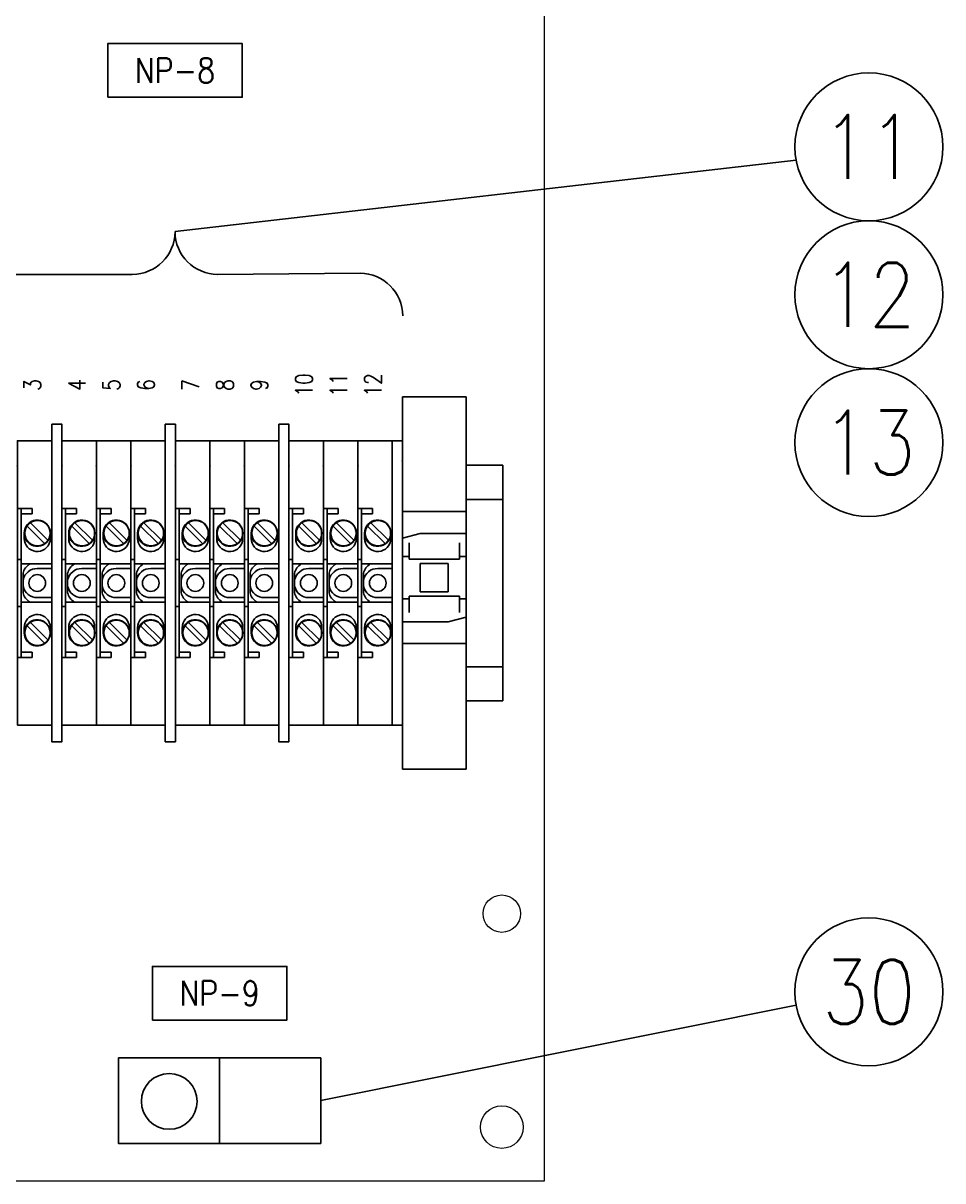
# Model space of a CAD drawing. Header units: inches. Extents: x -1 to 303, y -2 to 61.
# Drawn here: x 47.73 to 53.12, y 27.38 to 34.16 of the extents above; entities that cross this region are included whole.
import ezdxf
from ezdxf.enums import TextEntityAlignment as Align

# ---------------------------------------------------------------- set-up
doc = ezdxf.new("R2010")
doc.units = ezdxf.units.IN
doc.header["$LTSCALE"] = 0.75
doc.header["$MEASUREMENT"] = 0
doc.linetypes.add('DOT', pattern=[0.25, 0, -0.25])
for name, color, linetype in [('1', 7, 'Continuous'), ('BOM_LAYER', 151, 'Continuous'), ('BOM_LAYER @ 4', 151, 'Continuous'), ('PANEL', 150, 'Continuous'), ('PITEM', 20, 'Continuous'), ('WIRENO', 71, 'Continuous')]:
    doc.layers.add(name, color=color, linetype=linetype)
doc.layers.add('TERM_24VDC', color=5, linetype='Continuous', lineweight=5)
doc.styles.add('Note', font='romans.shx', dxfattribs={"width": 0.75})
doc.styles.add('ROMANS', font='romans.shx', dxfattribs={"width": 0.85})
doc.styles.add('WD', font='romans.shx')

# ---------------------------------------------------------------- blocks, each defined once
blk = doc.blocks.new('UK END_STOP')
at = {"layer": '1', "color": 7}
for p, q in [((0, 1.0909), (0.3728, 1.0909)), ((0, -1.0909), (0, 1.0909)), ((0.3728, 1.0909), (0.3728, -1.0909)), ((0.3728, 0.4179), (0, 0.4179)), ((0.104, 0.2904), (0, 0.2631)), ((0.3728, 0.2904), (0.104, 0.2904)), ((0.0392, 0.1389), (0.0392, 0.2354)), ((0.3335, 0.2354), (0.3335, 0.1389)), ((0.0392, 0.155), (0, 0.155)), ((0.0392, 0.1389), (0.3335, 0.1389)), ((0.3335, 0.155), (0.3728, 0.155)), ((0.104, 0.1138), (0.2688, 0.1138)), ((0.104, -0.051), (0.104, 0.1138)), ((0.2688, 0.1138), (0.2688, -0.051)), ((0.2688, -0.051), (0.104, -0.051)), ((0.0392, -0.0922), (0, -0.0922)), ((0.3335, -0.0761), (0.0392, -0.0761)), ((0.0392, -0.1726), (0.0392, -0.0761)), ((0.3335, -0.0761), (0.3335, -0.1726)), ((0.3335, -0.0922), (0.3728, -0.0922)), ((0.3728, -0.2003), (0.2688, -0.2276)), ((0.2688, -0.2276), (0, -0.2276)), ((0.3728, -0.3551), (0, -0.3551)), ((0.3728, -1.0909), (0, -1.0909))]:
    blk.add_line(p, q, dxfattribs=at)
at = {"layer": '1', "color": 7, "linetype": 'DOT'}
blk.add_point((0, 0.7142), dxfattribs=at)
blk = doc.blocks.new('UK 3 N')
at = {"layer": '1', "color": 7}
for p, q in [((0, 0.436), (0.0862, 0.436)), ((0.0216, -0.436), (0.0216, 0.436)), ((0.0862, 0.436), (0.0862, 0.4046)), ((0.0862, 0.4046), (0.0216, 0.4046)), ((0.0765, 0.3528), (0.1788, 0.2506)), ((0.0397, 0.2616), (0.0397, 0.292)), ((0.1594, 0.2312), (0.0571, 0.3334)), ((0.1915, 0.2443), (0.1915, 0.3092)), ((0.0216, 0.1372), (0, 0.1372)), ((0.2018, 0.1117), (0.0216, 0.1117)), ((0.1166, 0.0852), (0.2018, 0.0852)), ((0.0333, 0.0573), (0.0333, -0.0573)), ((0.0216, -0.1117), (0.2018, -0.1117)), ((0.2018, -0.0852), (0.1166, -0.0852)), ((0, -0.1372), (0.0216, -0.1372)), ((0.0397, -0.292), (0.0397, -0.2616)), ((0.1594, -0.3528), (0.0571, -0.2506)), ((0.0765, -0.2312), (0.1788, -0.3334)), ((0.1915, -0.3092), (0.1915, -0.2443)), ((0.0216, -0.4046), (0.0862, -0.4046)), ((0.0862, -0.4046), (0.0862, -0.436)), ((0, -0.436), (0.0862, -0.436))]:
    blk.add_line(p, q, dxfattribs=at)
blk.add_lwpolyline([(0, -0.8328), (0, 0.8328), (0.2018, 0.8328), (0.2018, -0.8328)], close=True, dxfattribs=at)
for centre, radius in [((0.118, 0.292), 0.0745), ((0.1166, 0), 0.049), ((0.118, -0.292), 0.0745)]:
    blk.add_circle(centre, radius, dxfattribs=at)
for centre, radius, start, end in [((0.1166, 0.292), 0.0769, 12.96117, 347.03883), ((0.1166, 0.2616), 0.0769, 180, 347.03883), ((0.1156, 0.0392), 0.0843, 120.63115, 167.6192), ((0.1166, 0), 0.0852, 90, 167.69084), ((0.1166, 0), 0.0852, 192.30916, 270), ((0.1156, -0.0392), 0.0843, 192.3808, 239.36885), ((0.1166, -0.2616), 0.0769, 12.96117, 180), ((0.1166, -0.292), 0.0769, 12.96117, 347.03883)]:
    blk.add_arc(centre, radius, start, end, dxfattribs=at)
at = {"layer": '1', "color": 7, "linetype": 'DOT'}
blk.add_point((0, 0.6858), dxfattribs=at)
blk = doc.blocks.new('WD_WNH')
at = {"linetype": 'Continuous', "style": 'WD', "width": 0.8}
blk.add_attdef('WIRENO', text='', height=0.1, dxfattribs=at).set_placement((0, 0.0625), align=Align.CENTER)
at = {"style": 'WD', "flags": 1}
for tag, p in [('W01USER', (0, 0.0781)), ('W02USER', (0, 0.0703)), ('W03USER', (0, 0.0625)), ('W04USER', (0, 0.0547)), ('W05USER', (0, 0.0469)), ('W06USER', (0, 0.0391)), ('W07USER', (0, 0.0312)), ('W08USER', (0, 0.0234)), ('W09USER', (0, 0.0156)), ('W10USER', (0, 0.0078))]:
    blk.add_attdef(tag, text='', height=0.005, dxfattribs=at).set_placement(p, align=Align.CENTER)
blk = doc.blocks.new('ADHESIVENAMEPLATE')
blk.add_lwpolyline([(40.8039, 6.2642), (40.0165, 6.2642), (40.0165, 6.5791), (40.8039, 6.5791)], close=True)
at = {"layer": 'PITEM', "style": 'ROMANS', "width": 0.85}
blk.add_attdef('NP_NO', text='', height=0.145, dxfattribs=at).set_placement((40.4102, 6.4216), align=Align.MIDDLE)
blk = doc.blocks.new('Anno_Circle')
at = {"color": 0, "linetype": 'ByBlock', "lineweight": -2}
blk.add_circle((0, 0), 1.155, dxfattribs=at)
at = {"color": 0, "linetype": 'ByBlock', "lineweight": -2, "style": 'Note', "width": 0.85}
blk.add_attdef('ID', text='', height=1, dxfattribs=at).set_placement((0, 0), align=Align.MIDDLE)

msp = doc.modelspace()

# ---------------------------------------------------------------- linework, layer by layer
for p, q in [((50.5433597, 31.5716218), (50.3272301, 31.5716218)), ((50.5433597, 31.5716218), (50.5433597, 30.1916218)), ((50.5433597, 31.3716218), (50.3272301, 31.3716218)), ((50.5433597, 30.3916218), (50.3272301, 30.3916218)), ((50.5433597, 30.1916218), (50.3272301, 30.1916218))]:
    msp.add_line(p, q)
for points in [[(49.4764214, 27.599368), (48.2914487, 27.599368), (48.2914487, 28.1002237), (49.4764214, 28.1002237)], [(48.8839351, 27.599368), (48.2914487, 27.599368), (48.2914487, 28.1002237), (48.8839351, 28.1002237)]]:
    msp.add_lwpolyline(points, close=True)
msp.add_circle((48.5887536, 27.8455515), 0.1632592)
at = {"layer": '1', "color": 7}
for points in [[(47.9010973, 31.8116218), (47.9010973, 29.9516218), (47.9603131, 29.9516218), (47.9603131, 31.8116218)], [(48.5658081, 31.8116218), (48.5658081, 29.9516218), (48.6250239, 29.9516218), (48.6250239, 31.8116218)], [(49.2305188, 31.8116218), (49.2305188, 29.9516218), (49.2897347, 29.9516218), (49.2897347, 31.8116218)], [(49.8952296, 31.7144223), (49.8952296, 30.0488213), (49.9544454, 30.0488213), (49.9544454, 31.7144223)]]:
    msp.add_lwpolyline(points, close=True, dxfattribs=at)
at = {"layer": 'BOM_LAYER'}
for p, q in [((48.6225759, 32.9395717), (52.260325, 33.359085)), ((47.5452153, 32.6895717), (48.3725759, 32.6895717)), ((49.7063248, 32.695727), (48.8722634, 32.6895717)), ((49.4764214, 27.8497959), (52.260325, 28.4095881))]:
    msp.add_line(p, q, dxfattribs=at)
for centre, start, end in [((48.3725759, 32.9395717), 270, 0), ((48.8725759, 32.9395717), 180, 270), ((49.7063248, 32.445727), 0, 90)]:
    msp.add_arc(centre, 0.25, start, end, dxfattribs=at)
at = {"layer": 'PANEL', "linetype": 'Continuous', "lineweight": 15}
for p, q in [((50.7866325, 27.3799982), (50.7866325, 38.2599982)), ((38.0366325, 27.3799982), (50.7866325, 27.3799982))]:
    msp.add_line(p, q, dxfattribs=at)
for centre, radius in [((50.5366325, 28.9449982), 0.1095), ((50.5366325, 27.6949982), 0.125)]:
    msp.add_circle(centre, radius, dxfattribs=at)

# ---------------------------------------------------------------- block references
ref = msp.add_blockref('ADHESIVENAMEPLATE', (89.0327943, 27.4625265), dxfattribs=dict(xscale=-1))
ref.add_attrib('NP_NO', 'NP-8', dxfattribs={"layer": 'PITEM', "height": 0.14499627, "style": 'ROMANS', "width": 0.85}).set_placement((48.6225759, 33.8841755), align=Align.MIDDLE)
msp.add_blockref('UK END_STOP', (49.9544454, 30.8816218))
ref = msp.add_blockref('ADHESIVENAMEPLATE', (89.2941535, 22.0572087), dxfattribs=dict(xscale=-1))
ref.add_attrib('NP_NO', 'NP-9', dxfattribs={"layer": 'PITEM', "height": 0.14499627, "style": 'ROMANS', "width": 0.85}).set_placement((48.8839351, 28.4788577), align=Align.MIDDLE)
at = {"layer": 'BOM_LAYER @ 4', "xscale": 0.375, "yscale": 0.375, "zscale": 0.375}
for p, values in [((52.6865063, 33.4362691), {'ID': '11'}), ((52.6865063, 32.5700408), {'ID': '12'}), ((52.6865063, 31.7038125), {'ID': '13'}), ((52.6865063, 28.4867723), {'ID': '30'})]:
    msp.add_blockref('Anno_Circle', p, dxfattribs=at).add_auto_attribs(values)
at = {"layer": 'TERM_24VDC', "color": 5}
for p in [(47.6992657, 30.8816218), (47.9603131, 30.8816218), (48.1621448, 30.8816218), (48.3639764, 30.8816218), (48.6250239, 30.8816218), (48.8268555, 30.8816218), (49.0286872, 30.8816218), (49.2897347, 30.8816218), (49.4915663, 30.8816218), (49.6933979, 30.8816218)]:
    msp.add_blockref('UK 3 N', p, dxfattribs=at)
at = {"layer": 'WIRENO'}
ref = msp.add_blockref('WD_WNH', (49.4906455, 32.0416396, 0.8746734), dxfattribs=dict(at, rotation=90))
ref.add_attrib('WIRENO', '10', dxfattribs={"linetype": 'Continuous', "height": 0.1, "rotation": 90, "style": 'WD', "width": 0.8}).set_placement((49.4281455, 32.0416396, 0.8746734), align=Align.CENTER)
ref = msp.add_blockref('WD_WNH', (49.6924771, 32.0416396, 0.8746734), dxfattribs=dict(at, rotation=90))
ref.add_attrib('WIRENO', '11', dxfattribs={"linetype": 'Continuous', "height": 0.1, "rotation": 90, "style": 'WD', "width": 0.8}).set_placement((49.6299771, 32.0416396, 0.8746734), align=Align.CENTER)
ref = msp.add_blockref('WD_WNH', (49.8943088, 32.0416396, 0.8746734), dxfattribs=dict(at, rotation=90))
ref.add_attrib('WIRENO', '12', dxfattribs={"linetype": 'Continuous', "height": 0.1, "rotation": 90, "style": 'WD', "width": 0.8}).set_placement((49.8318088, 32.0416396, 0.8746734), align=Align.CENTER)
ref = msp.add_blockref('WD_WNH', (47.9001765, 32.0416396, 0.8746734), dxfattribs=dict(at, rotation=90))
ref.add_attrib('WIRENO', '3', dxfattribs={"linetype": 'Continuous', "height": 0.1, "rotation": 90, "style": 'WD', "width": 0.8}).set_placement((47.8376765, 32.0416396, 0.8746734), align=Align.CENTER)
ref = msp.add_blockref('WD_WNH', (48.161224, 32.0416396, 0.8746734), dxfattribs=dict(at, rotation=90))
ref.add_attrib('WIRENO', '4', dxfattribs={"linetype": 'Continuous', "height": 0.1, "rotation": 90, "style": 'WD', "width": 0.8}).set_placement((48.098724, 32.0416396, 0.8746734), align=Align.CENTER)
ref = msp.add_blockref('WD_WNH', (48.3630556, 32.0416396, 0.8746734), dxfattribs=dict(at, rotation=90))
ref.add_attrib('WIRENO', '5', dxfattribs={"linetype": 'Continuous', "height": 0.1, "rotation": 90, "style": 'WD', "width": 0.8}).set_placement((48.3005556, 32.0416396, 0.8746734), align=Align.CENTER)
ref = msp.add_blockref('WD_WNH', (48.5648873, 32.0416396, 0.8746734), dxfattribs=dict(at, rotation=90))
ref.add_attrib('WIRENO', '6', dxfattribs={"linetype": 'Continuous', "height": 0.1, "rotation": 90, "style": 'WD', "width": 0.8}).set_placement((48.5023873, 32.0416396, 0.8746734), align=Align.CENTER)
ref = msp.add_blockref('WD_WNH', (48.8259347, 32.0416396, 0.8746734), dxfattribs=dict(at, rotation=90))
ref.add_attrib('WIRENO', '7', dxfattribs={"linetype": 'Continuous', "height": 0.1, "rotation": 90, "style": 'WD', "width": 0.8}).set_placement((48.7634347, 32.0416396, 0.8746734), align=Align.CENTER)
ref = msp.add_blockref('WD_WNH', (49.0277664, 32.0416396, 0.8746734), dxfattribs=dict(at, rotation=90))
ref.add_attrib('WIRENO', '8', dxfattribs={"linetype": 'Continuous', "height": 0.1, "rotation": 90, "style": 'WD', "width": 0.8}).set_placement((48.9652664, 32.0416396, 0.8746734), align=Align.CENTER)
ref = msp.add_blockref('WD_WNH', (49.229598, 32.0416396, 0.8746734), dxfattribs=dict(at, rotation=90))
ref.add_attrib('WIRENO', '9', dxfattribs={"linetype": 'Continuous', "height": 0.1, "rotation": 90, "style": 'WD', "width": 0.8}).set_placement((49.167098, 32.0416396, 0.8746734), align=Align.CENTER)

doc.saveas('drawing.dxf')
